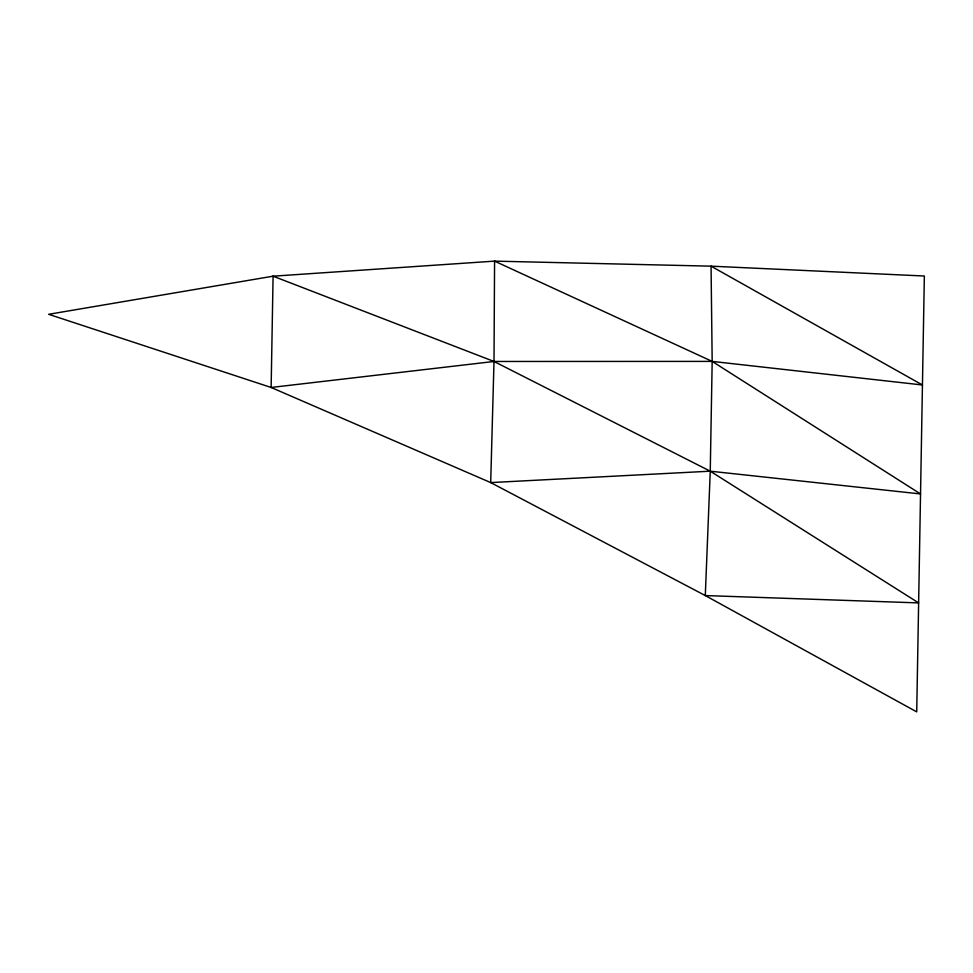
<?xml version="1.0" encoding="UTF-8"?>
<svg xmlns="http://www.w3.org/2000/svg" width="973" height="973" viewBox="0 0 973 973"><rect width="100%" height="100%" fill="white"/><g stroke="black" fill="none" stroke-linecap="round" stroke-linejoin="round"><path stroke-width="1.46" d="M494.576 261.129L494.004 361.469L490.696 482.584L705.291 595.561L916.724 711.871L924.35 276.016L711.056 266.164L494.576 261.129L273.085 276.186L48.65 314.303L271.139 387.473L490.696 482.584L710.254 471.187L920.531 493.943L712.175 361.397L494.576 261.129M273.085 276.186L271.139 387.473L494.004 361.469L712.175 361.397L922.44 384.98L711.056 266.164L712.175 361.397L710.254 471.187L705.291 595.561L918.621 602.907L710.254 471.187L494.004 361.469L273.085 276.186"/></g></svg>
